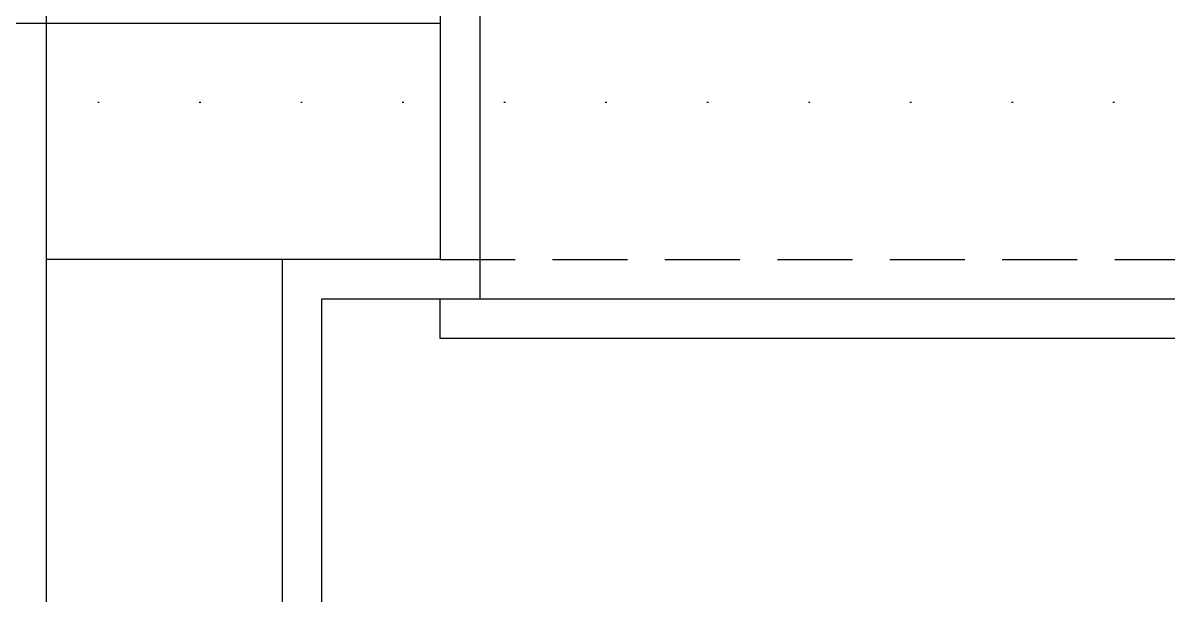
# Model space of a CAD drawing. Header units: inches. Extents: x 21 to 32698, y 13 to 3712.
# Drawn here: x 11855.2 to 11928, y 2525.8 to 2562.1 of the extents above; entities that cross this region are included whole.
import ezdxf

# ---------------------------------------------------------------- set-up
doc = ezdxf.new("R2010")
doc.units = ezdxf.units.IN
doc.header["$MEASUREMENT"] = 0
doc.set_wipeout_variables(frame=1)
doc.linetypes.add('DOT', pattern=[6.349999999999998, 0, -6.349999999999998])
doc.linetypes.add('IMPORT-HIDDEN2', pattern=[47.625, 31.75, -15.875])
for name, color, linetype, lineweight in [('Z_MİM_-KM-BEAM-RAY', 8, 'DOT', 25), ('Z_MİM_-KM-GLAZ', 8, 'Continuous', 25), ('Z_MİM_-KM-GLAZ-CURT', 8, 'Continuous', 25), ('Z_MİM_-KM-RAY-1', 8, 'IMPORT-HIDDEN2', 25), ('Z_MİM_-KM-WALL', 8, 'Continuous', 25), ('Z_MİM_-KM-WALL-PL', 8, 'Continuous', 25), ('Z_MİM_-KM-WALL-PLASTER', 8, 'Continuous', 25)]:
    doc.layers.add(name, color=color, linetype=linetype, lineweight=lineweight)

# ---------------------------------------------------------------- blocks, each defined once
blk = doc.blocks.new('*U295')
blk.add_wipeout([(-15.00000000051476, 16.500000005396572), (115.00000000017825, 16.5000000058767), (114.9999999998854, -39.99960520701825), (-15.00000000026921, -39.99960520749846)])
blk.add_lwpolyline([(-15.00000000033651, 1.1896351e-09), (-15.00000000033651, -34.99960520402964)])
at = {"layer": 'Z_MİM_-KM-GLAZ-CURT'}
blk.add_lwpolyline([(114.9999999998854, -37.49960520701825), (114.9999999998854, -39.99960520701825), (-15.00000000026739, -39.99960520749846), (-15.00000000026739, -37.49960520749846)], dxfattribs=at)
at = {"layer": 'Z_MİM_-KM-RAY-1', "ltscale": 0.15}
blk.add_lwpolyline([(-15.00000000033651, -34.99960520402964), (115.00000000006, -34.99960520402965)], dxfattribs=at)
at = {"layer": 'Z_MİM_-KM-WALL'}
blk.add_line((-15.00000000015097, 1.1896351e-09), (-15.00000000033651, -34.99960520402964), dxfattribs=at)
at = {"layer": 'Z_MİM_-KM-WALL-PLASTER', "ltscale": 1.5}
blk.add_lwpolyline([(-15.00000000005821, -37.49960520589228), (-12.45796444738516, -37.49960520589228), (-12.45796444737243, -12.35000709539416)], dxfattribs=at)
blk = doc.blocks.new('-KM_Kiriş İzi-1K')
at = {"layer": 'Z_MİM_-KM-BEAM-RAY'}
blk.add_line((1979.999542236328, 1575.000882148742), (2679.998874664307, 1575.000882148742), dxfattribs=at)

msp = doc.modelspace()

# ---------------------------------------------------------------- linework, layer by layer
at = {"layer": 'Z_MİM_-KM-WALL'}
for p, q in [((11856.71279545171, 1877.083067753241), (11856.71279545171, 2582.083724848138)), ((11871.71279545171, 1862.083402004189), (11871.71279545171, 2547.084119644112))]:
    msp.add_line(p, q, dxfattribs=at)
for points in [[(11311.71359176976, 2562.083724848142), (12011.71292419774, 2562.083724848142)], [(11881.75641509489, 2562.083724848142), (11884.29845064784, 2562.083724848142)]]:
    msp.add_lwpolyline(points, dxfattribs=at)
at = {"layer": 'Z_MİM_-KM-WALL-PL'}
msp.add_line((12011.75641509491, 2547.084119644112), (11856.71279545171, 2547.084119644112), dxfattribs=at)

# ---------------------------------------------------------------- next in the draw order: block references
at = {"layer": 'Z_MİM_-KM-GLAZ', "ltscale": 1.5}
msp.add_blockref('*U295', (11896.71292419781, 2582.083724848142), dxfattribs=at)

# ---------------------------------------------------------------- next in the draw order: linework, layer by layer
at = {"layer": 'Z_MİM_-KM-WALL-PLASTER'}
msp.add_lwpolyline([(11284.25641509492, 2582.084265079445), (11284.25641509492, 2089.583421077675), (11339.21408507554, 2089.583421077675), (11339.19314517295, 1859.583402004189), (11874.21279545171, 1859.583402004189), (11874.21279545171, 2544.584119644112), (12019.21279545171, 2544.584119644112), (12019.21279545171, 1859.583402004189), (12833.69761273428, 1859.583402004189)], dxfattribs=at)

# ---------------------------------------------------------------- next in the draw order: block references
at = {"layer": 'Z_MİM_-KM-BEAM-RAY'}
msp.add_blockref('-KM_Kiriş İzi-1K', (9331.714049533442, 982.0831087493367), dxfattribs=at)

doc.saveas('drawing.dxf')
